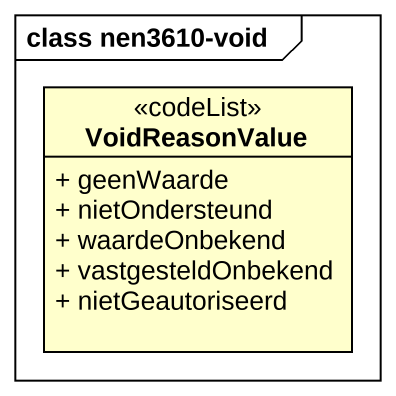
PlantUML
@startuml
mainframe class nen3610-void
hide circle
hide empty members
skinparam classAttributeIconSize 0
class VoidReasonValue <<codeList>> {
  + geenWaarde
  + nietOndersteund
  + waardeOnbekend
  + vastgesteldOnbekend
  + nietGeautoriseerd
}
@enduml
